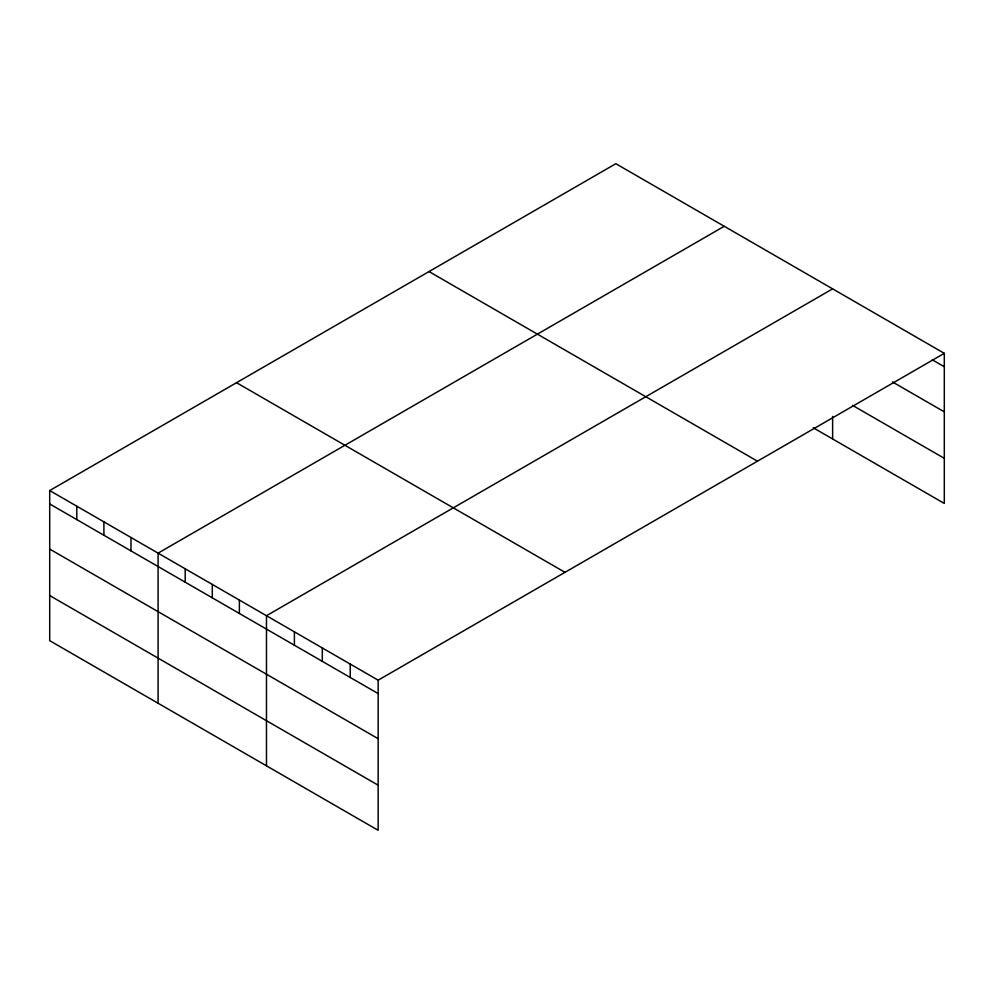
<?xml version="1.0" encoding="UTF-8"?>
<svg xmlns="http://www.w3.org/2000/svg" width="994" height="994" viewBox="0 0 994 994"><rect width="100%" height="100%" fill="white"/><g stroke="black" fill="none" stroke-linecap="round" stroke-linejoin="round"><path stroke-width="1.49" d="M49.7 490.564L378.155 680.194L378.155 830.301L49.7 640.67L49.7 490.564L615.845 163.699L944.3 353.33L944.3 503.436L813.266 427.793M724.228 226.284L158.096 553.136L158.096 703.243M832.624 288.856L266.479 615.721L266.479 765.827M378.155 680.194L944.3 353.33M932.335 359.828L944.3 366.736M892.45 381.92L944.3 411.851M852.566 405.366L944.3 458.333M429.01 271.561L757.478 461.204M236.522 382.69L564.99 572.333M49.7 503.958L378.155 693.588M49.7 549.073L378.155 738.704M49.7 595.555L378.155 785.185M832.624 416.411L832.624 438.963M350.236 664.079L350.236 677.473M322.317 647.951L322.317 661.358M294.398 631.836L294.398 645.243M239.38 600.078L239.38 613.472M212.294 584.422L212.294 597.829M185.195 568.779L185.195 582.186M130.997 537.493L130.997 550.9M103.898 521.85L103.898 535.244M76.799 506.207L76.799 519.601"/></g></svg>
